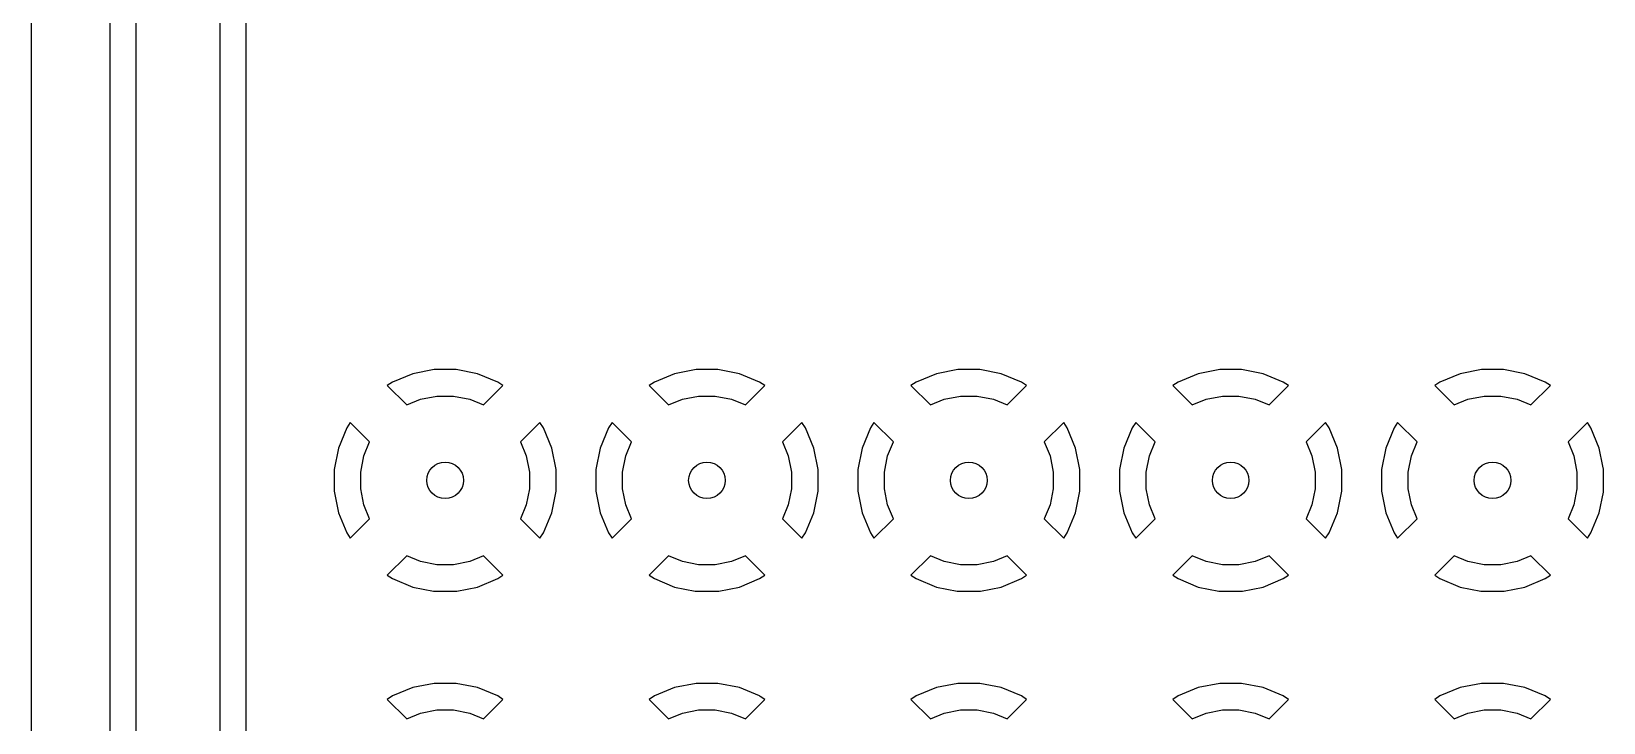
# Model space of a CAD drawing. Header units: inches. Extents: x 0.01 to 5.35, y 0.01 to 3.37.
# Drawn here: x 0.397 to 0.988, y 1.194 to 1.454 of the extents above; entities that cross this region are included whole.
import ezdxf

# ---------------------------------------------------------------- set-up
doc = ezdxf.new("R2010")
doc.units = ezdxf.units.IN
doc.header["$MEASUREMENT"] = 0
doc.layers.add('BLACK', color=250, linetype='CONTINUOUS')

msp = doc.modelspace()

# ---------------------------------------------------------------- linework, layer by layer
at = {"layer": 'BLACK', "linetype": 'CONTINUOUS'}
for p, q in [((0.39711, 0.73874), (0.39711, 2.23583)), ((0.42659, 2.23583), (0.42659, 1.12842)), ((0.43646, 1.13094), (0.43646, 2.23331)), ((0.46795, 2.22678), (0.46795, 1.13747)), ((0.47781, 1.28117), (0.47781, 1.49625)), ((0.54043, 1.3254), (0.53283, 1.32226)), ((0.54849, 1.32701), (0.54043, 1.3254)), ((0.54043, 1.3254), (0.54043, 1.3254)), ((0.55671, 1.32701), (0.54849, 1.32701)), ((0.54849, 1.32701), (0.54849, 1.32701)), ((0.56477, 1.3254), (0.55671, 1.32701)), ((0.55671, 1.32701), (0.55671, 1.32701)), ((0.57237, 1.32226), (0.56477, 1.3254)), ((0.56477, 1.3254), (0.56477, 1.3254)), ((0.56477, 1.3254), (0.56477, 1.3254)), ((0.56477, 1.3254), (0.56477, 1.3254)), ((0.63885, 1.3254), (0.63126, 1.32226)), ((0.64691, 1.32701), (0.63885, 1.3254)), ((0.63885, 1.3254), (0.63885, 1.3254)), ((0.65513, 1.32701), (0.64691, 1.32701)), ((0.64691, 1.32701), (0.64691, 1.32701)), ((0.6632, 1.3254), (0.65513, 1.32701)), ((0.65513, 1.32701), (0.65513, 1.32701)), ((0.67079, 1.32226), (0.6632, 1.3254)), ((0.6632, 1.3254), (0.6632, 1.3254)), ((0.6632, 1.3254), (0.6632, 1.3254)), ((0.6632, 1.3254), (0.6632, 1.3254)), ((0.73728, 1.3254), (0.72968, 1.32226)), ((0.74534, 1.32701), (0.73728, 1.3254)), ((0.73728, 1.3254), (0.73728, 1.3254)), ((0.75356, 1.32701), (0.74534, 1.32701)), ((0.74534, 1.32701), (0.74534, 1.32701)), ((0.76162, 1.3254), (0.75356, 1.32701)), ((0.75356, 1.32701), (0.75356, 1.32701)), ((0.76922, 1.32226), (0.76162, 1.3254)), ((0.76162, 1.3254), (0.76162, 1.3254)), ((0.76162, 1.3254), (0.76162, 1.3254)), ((0.76162, 1.3254), (0.76162, 1.3254)), ((0.8357, 1.3254), (0.82811, 1.32226)), ((0.84376, 1.32701), (0.8357, 1.3254)), ((0.8357, 1.3254), (0.8357, 1.3254)), ((0.85198, 1.32701), (0.84376, 1.32701)), ((0.84376, 1.32701), (0.84376, 1.32701)), ((0.86005, 1.3254), (0.85198, 1.32701)), ((0.85198, 1.32701), (0.85198, 1.32701)), ((0.86764, 1.32226), (0.86005, 1.3254)), ((0.86005, 1.3254), (0.86005, 1.3254)), ((0.86005, 1.3254), (0.86005, 1.3254)), ((0.86005, 1.3254), (0.86005, 1.3254)), ((0.93413, 1.3254), (0.92653, 1.32226)), ((0.94219, 1.32701), (0.93413, 1.3254)), ((0.93413, 1.3254), (0.93413, 1.3254)), ((0.95041, 1.32701), (0.94219, 1.32701)), ((0.94219, 1.32701), (0.94219, 1.32701)), ((0.95847, 1.3254), (0.95041, 1.32701)), ((0.95041, 1.32701), (0.95041, 1.32701)), ((0.96607, 1.32226), (0.95847, 1.3254)), ((0.95847, 1.3254), (0.95847, 1.3254)), ((0.95847, 1.3254), (0.95847, 1.3254)), ((0.95847, 1.3254), (0.95847, 1.3254)), ((0.53283, 1.32226), (0.53086, 1.32094)), ((0.53086, 1.32094), (0.53086, 1.32094)), ((0.53086, 1.32094), (0.53815, 1.31364)), ((0.53283, 1.32226), (0.53283, 1.32226)), ((0.56705, 1.31364), (0.57434, 1.32094)), ((0.57434, 1.32094), (0.57237, 1.32226)), ((0.57434, 1.32094), (0.57434, 1.32094)), ((0.63126, 1.32226), (0.62928, 1.32094)), ((0.62928, 1.32094), (0.62928, 1.32094)), ((0.62928, 1.32094), (0.62928, 1.32094)), ((0.62928, 1.32094), (0.63658, 1.31364)), ((0.63126, 1.32226), (0.63126, 1.32226)), ((0.66547, 1.31364), (0.67277, 1.32094)), ((0.67277, 1.32094), (0.67079, 1.32226)), ((0.67277, 1.32094), (0.67277, 1.32094)), ((0.72968, 1.32226), (0.72771, 1.32094)), ((0.72771, 1.32094), (0.72771, 1.32094)), ((0.72771, 1.32094), (0.72771, 1.32094)), ((0.72771, 1.32094), (0.735, 1.31364)), ((0.72968, 1.32226), (0.72968, 1.32226)), ((0.7639, 1.31364), (0.77119, 1.32094)), ((0.76962, 1.32199), (0.76922, 1.32226)), ((0.77119, 1.32094), (0.76962, 1.32199)), ((0.77119, 1.32094), (0.77119, 1.32094)), ((0.77119, 1.32094), (0.77119, 1.32094)), ((0.82811, 1.32226), (0.82613, 1.32094)), ((0.82613, 1.32094), (0.82613, 1.32094)), ((0.82613, 1.32094), (0.83343, 1.31364)), ((0.82811, 1.32226), (0.82811, 1.32226)), ((0.86232, 1.31364), (0.86962, 1.32094)), ((0.86962, 1.32094), (0.86764, 1.32226)), ((0.86962, 1.32094), (0.86962, 1.32094)), ((0.92653, 1.32226), (0.92456, 1.32094)), ((0.92456, 1.32094), (0.92456, 1.32094)), ((0.92456, 1.32094), (0.92456, 1.32094)), ((0.92456, 1.32094), (0.93185, 1.31364)), ((0.92653, 1.32226), (0.92653, 1.32226)), ((0.96075, 1.31364), (0.96804, 1.32094)), ((0.96804, 1.32094), (0.96607, 1.32226)), ((0.96804, 1.32094), (0.96804, 1.32094)), ((0.53815, 1.31364), (0.54334, 1.31579)), ((0.54334, 1.31579), (0.54947, 1.31701)), ((0.54947, 1.31701), (0.55572, 1.31701)), ((0.55572, 1.31701), (0.56186, 1.31579)), ((0.56186, 1.31579), (0.56705, 1.31364)), ((0.63658, 1.31364), (0.64177, 1.31579)), ((0.64177, 1.31579), (0.6479, 1.31701)), ((0.6479, 1.31701), (0.65415, 1.31701)), ((0.65415, 1.31701), (0.66028, 1.31579)), ((0.66028, 1.31579), (0.66547, 1.31364)), ((0.735, 1.31364), (0.74019, 1.31579)), ((0.74019, 1.31579), (0.74632, 1.31701)), ((0.74632, 1.31701), (0.75257, 1.31701)), ((0.75257, 1.31701), (0.75871, 1.31579)), ((0.75871, 1.31579), (0.7639, 1.31364)), ((0.83343, 1.31364), (0.83862, 1.31579)), ((0.83862, 1.31579), (0.84475, 1.31701)), ((0.84475, 1.31701), (0.851, 1.31701)), ((0.851, 1.31701), (0.85713, 1.31579)), ((0.85713, 1.31579), (0.86232, 1.31364)), ((0.93185, 1.31364), (0.93704, 1.31579)), ((0.93704, 1.31579), (0.94317, 1.31701)), ((0.94317, 1.31701), (0.94942, 1.31701)), ((0.94942, 1.31701), (0.95556, 1.31579)), ((0.95556, 1.31579), (0.96075, 1.31364)), ((0.51694, 1.30702), (0.51562, 1.30504)), ((0.52423, 1.29972), (0.51694, 1.30702)), ((0.51694, 1.30702), (0.51694, 1.30702)), ((0.58826, 1.30702), (0.58097, 1.29972)), ((0.58958, 1.30504), (0.58826, 1.30702)), ((0.58826, 1.30702), (0.58826, 1.30702)), ((0.61536, 1.30702), (0.61404, 1.30504)), ((0.62266, 1.29972), (0.61536, 1.30702)), ((0.61536, 1.30702), (0.61536, 1.30702)), ((0.68669, 1.30702), (0.67939, 1.29972)), ((0.68801, 1.30504), (0.68669, 1.30702)), ((0.71379, 1.30702), (0.71247, 1.30504)), ((0.72108, 1.29972), (0.71379, 1.30702)), ((0.71379, 1.30702), (0.71379, 1.30702)), ((0.78511, 1.30702), (0.77782, 1.29972)), ((0.78643, 1.30504), (0.78511, 1.30702)), ((0.78511, 1.30702), (0.78511, 1.30702)), ((0.81221, 1.30702), (0.81089, 1.30504)), ((0.81951, 1.29972), (0.81221, 1.30702)), ((0.81221, 1.30702), (0.81221, 1.30702)), ((0.88354, 1.30702), (0.87624, 1.29972)), ((0.88486, 1.30504), (0.88354, 1.30702)), ((0.88354, 1.30702), (0.88354, 1.30702)), ((0.91064, 1.30702), (0.90932, 1.30504)), ((0.91793, 1.29972), (0.91064, 1.30702)), ((0.91064, 1.30702), (0.91064, 1.30702)), ((0.98196, 1.30702), (0.97467, 1.29972)), ((0.98328, 1.30504), (0.98196, 1.30702)), ((0.98196, 1.30702), (0.98196, 1.30702)), ((0.51562, 1.30504), (0.51247, 1.29745)), ((0.51562, 1.30504), (0.51562, 1.30504)), ((0.59273, 1.29745), (0.58958, 1.30504)), ((0.58958, 1.30504), (0.58958, 1.30504)), ((0.58958, 1.30504), (0.58958, 1.30504)), ((0.61404, 1.30504), (0.61089, 1.29745)), ((0.61404, 1.30504), (0.61404, 1.30504)), ((0.69115, 1.29745), (0.68801, 1.30504)), ((0.68801, 1.30504), (0.68801, 1.30504)), ((0.68801, 1.30504), (0.68801, 1.30504)), ((0.71247, 1.30504), (0.70932, 1.29745)), ((0.71247, 1.30504), (0.71247, 1.30504)), ((0.78958, 1.29745), (0.78643, 1.30504)), ((0.78643, 1.30504), (0.78643, 1.30504)), ((0.78643, 1.30504), (0.78643, 1.30504)), ((0.81089, 1.30504), (0.80775, 1.29745)), ((0.81089, 1.30504), (0.81089, 1.30504)), ((0.888, 1.29745), (0.88486, 1.30504)), ((0.88486, 1.30504), (0.88486, 1.30504)), ((0.88486, 1.30504), (0.88486, 1.30504)), ((0.90932, 1.30504), (0.90617, 1.29745)), ((0.90932, 1.30504), (0.90932, 1.30504)), ((0.98643, 1.29745), (0.98328, 1.30504)), ((0.98328, 1.30504), (0.98328, 1.30504)), ((0.98328, 1.30504), (0.98328, 1.30504)), ((0.51247, 1.29745), (0.51087, 1.28939)), ((0.51247, 1.29745), (0.51247, 1.29745)), ((0.52086, 1.2884), (0.52208, 1.29453)), ((0.52208, 1.29453), (0.52423, 1.29972)), ((0.58097, 1.29972), (0.58312, 1.29453)), ((0.58312, 1.29453), (0.58433, 1.2884)), ((0.59433, 1.28939), (0.59273, 1.29745)), ((0.59273, 1.29745), (0.59273, 1.29745)), ((0.61089, 1.29745), (0.60929, 1.28939)), ((0.61089, 1.29745), (0.61089, 1.29745)), ((0.61929, 1.2884), (0.62051, 1.29453)), ((0.62051, 1.29453), (0.62266, 1.29972)), ((0.67939, 1.29972), (0.68154, 1.29453)), ((0.68154, 1.29453), (0.68276, 1.2884)), ((0.69276, 1.28939), (0.69115, 1.29745)), ((0.69115, 1.29745), (0.69115, 1.29745)), ((0.70932, 1.29745), (0.70772, 1.28939)), ((0.70932, 1.29745), (0.70932, 1.29745)), ((0.71771, 1.2884), (0.71893, 1.29453)), ((0.71893, 1.29453), (0.72108, 1.29972)), ((0.77782, 1.29972), (0.77997, 1.29453)), ((0.77997, 1.29453), (0.78119, 1.2884)), ((0.79118, 1.28939), (0.78958, 1.29745)), ((0.78958, 1.29745), (0.78958, 1.29745)), ((0.80775, 1.29745), (0.80614, 1.28939)), ((0.80775, 1.29745), (0.80775, 1.29745)), ((0.81614, 1.2884), (0.81736, 1.29453)), ((0.81736, 1.29453), (0.81951, 1.29972)), ((0.87624, 1.29972), (0.87839, 1.29453)), ((0.87839, 1.29453), (0.87961, 1.2884)), ((0.88961, 1.28939), (0.888, 1.29745)), ((0.888, 1.29745), (0.888, 1.29745)), ((0.90617, 1.29745), (0.90457, 1.28939)), ((0.90617, 1.29745), (0.90617, 1.29745)), ((0.91456, 1.2884), (0.91578, 1.29453)), ((0.91578, 1.29453), (0.91793, 1.29972)), ((0.97467, 1.29972), (0.97682, 1.29453)), ((0.97682, 1.29453), (0.97804, 1.2884)), ((0.98779, 1.29058), (0.98643, 1.29745)), ((0.98643, 1.29745), (0.98643, 1.29745)), ((0.51087, 1.28939), (0.51087, 1.28939)), ((0.51087, 1.28939), (0.51087, 1.28117)), ((0.52086, 1.28215), (0.52086, 1.2884)), ((0.58433, 1.2884), (0.58433, 1.28215)), ((0.59433, 1.28117), (0.59433, 1.28939)), ((0.59433, 1.28939), (0.59433, 1.28939)), ((0.60929, 1.28939), (0.60929, 1.28939)), ((0.60929, 1.28939), (0.60929, 1.28117)), ((0.61929, 1.28215), (0.61929, 1.2884)), ((0.68276, 1.2884), (0.68276, 1.28215)), ((0.69276, 1.28117), (0.69276, 1.28939)), ((0.69276, 1.28939), (0.69276, 1.28939)), ((0.70772, 1.28939), (0.70772, 1.28939)), ((0.70772, 1.28939), (0.70772, 1.28117)), ((0.71771, 1.28215), (0.71771, 1.2884)), ((0.78119, 1.2884), (0.78119, 1.28215)), ((0.79118, 1.28117), (0.79118, 1.28939)), ((0.79118, 1.28939), (0.79118, 1.28939)), ((0.80614, 1.28939), (0.80614, 1.28939)), ((0.80614, 1.28939), (0.80614, 1.28117)), ((0.81614, 1.28215), (0.81614, 1.2884)), ((0.87961, 1.2884), (0.87961, 1.28215)), ((0.88961, 1.28117), (0.88961, 1.28939)), ((0.88961, 1.28939), (0.88961, 1.28939)), ((0.90457, 1.28939), (0.90457, 1.28939)), ((0.90457, 1.28939), (0.90457, 1.28117)), ((0.91456, 1.28215), (0.91456, 1.2884)), ((0.97804, 1.2884), (0.97804, 1.28215)), ((0.98801, 1.2895), (0.98779, 1.29058)), ((0.98803, 1.28942), (0.98801, 1.2895)), ((0.98803, 1.28939), (0.98803, 1.28942)), ((0.98803, 1.28117), (0.98803, 1.28939)), ((0.47781, 1.14399), (0.47781, 1.28117)), ((0.51087, 1.28117), (0.51087, 1.28117)), ((0.51087, 1.28117), (0.51087, 1.28117)), ((0.51087, 1.28117), (0.51247, 1.2731)), ((0.52208, 1.27602), (0.52086, 1.28215)), ((0.58433, 1.28215), (0.58312, 1.27602)), ((0.59273, 1.2731), (0.59433, 1.28117)), ((0.59433, 1.28117), (0.59433, 1.28117)), ((0.59433, 1.28117), (0.59433, 1.28117)), ((0.60929, 1.28117), (0.60929, 1.28117)), ((0.60929, 1.28117), (0.60929, 1.28117)), ((0.60929, 1.28117), (0.61089, 1.2731)), ((0.62051, 1.27602), (0.61929, 1.28215)), ((0.68276, 1.28215), (0.68154, 1.27602)), ((0.69115, 1.2731), (0.69276, 1.28117)), ((0.69276, 1.28117), (0.69276, 1.28117)), ((0.69276, 1.28117), (0.69276, 1.28117)), ((0.70772, 1.28117), (0.70772, 1.28117)), ((0.70772, 1.28117), (0.70772, 1.28117)), ((0.70772, 1.28117), (0.70932, 1.2731)), ((0.71893, 1.27602), (0.71771, 1.28215)), ((0.78119, 1.28215), (0.77997, 1.27602)), ((0.78958, 1.2731), (0.79118, 1.28117)), ((0.79118, 1.28117), (0.79118, 1.28117)), ((0.79118, 1.28117), (0.79118, 1.28117)), ((0.80614, 1.28117), (0.80614, 1.28117)), ((0.80614, 1.28117), (0.80614, 1.28117)), ((0.80614, 1.28117), (0.80775, 1.2731)), ((0.81736, 1.27602), (0.81614, 1.28215)), ((0.87961, 1.28215), (0.87839, 1.27602)), ((0.888, 1.2731), (0.88961, 1.28117)), ((0.88961, 1.28117), (0.88961, 1.28117)), ((0.88961, 1.28117), (0.88961, 1.28117)), ((0.90457, 1.28117), (0.90457, 1.28117)), ((0.90457, 1.28117), (0.90457, 1.28117)), ((0.90457, 1.28117), (0.90617, 1.2731)), ((0.91578, 1.27602), (0.91456, 1.28215)), ((0.97804, 1.28215), (0.97682, 1.27602)), ((0.98643, 1.2731), (0.98797, 1.28086)), ((0.98797, 1.28086), (0.988, 1.28097)), ((0.988, 1.28097), (0.98803, 1.28117)), ((0.51247, 1.2731), (0.51247, 1.2731)), ((0.51247, 1.2731), (0.51247, 1.2731)), ((0.51247, 1.2731), (0.51562, 1.26551)), ((0.51694, 1.26353), (0.52423, 1.27083)), ((0.52423, 1.27083), (0.52208, 1.27602)), ((0.58312, 1.27602), (0.58097, 1.27083)), ((0.58097, 1.27083), (0.58826, 1.26353)), ((0.58958, 1.26551), (0.59273, 1.2731)), ((0.59273, 1.2731), (0.59273, 1.2731)), ((0.61089, 1.2731), (0.61089, 1.2731)), ((0.61089, 1.2731), (0.61089, 1.2731)), ((0.61089, 1.2731), (0.61404, 1.26551)), ((0.61536, 1.26353), (0.62266, 1.27083)), ((0.62266, 1.27083), (0.62051, 1.27602)), ((0.68154, 1.27602), (0.67939, 1.27083)), ((0.67939, 1.27083), (0.68669, 1.26353)), ((0.68801, 1.26551), (0.69115, 1.2731)), ((0.69115, 1.2731), (0.69115, 1.2731)), ((0.70932, 1.2731), (0.70932, 1.2731)), ((0.70932, 1.2731), (0.70932, 1.2731)), ((0.70932, 1.2731), (0.71247, 1.26551)), ((0.71379, 1.26353), (0.72108, 1.27083)), ((0.72108, 1.27083), (0.71893, 1.27602)), ((0.77997, 1.27602), (0.77782, 1.27083)), ((0.77782, 1.27083), (0.78511, 1.26353)), ((0.78643, 1.26551), (0.78958, 1.2731)), ((0.78958, 1.2731), (0.78958, 1.2731)), ((0.80775, 1.2731), (0.80775, 1.2731)), ((0.80775, 1.2731), (0.80775, 1.2731)), ((0.80775, 1.2731), (0.81089, 1.26551)), ((0.81221, 1.26353), (0.81951, 1.27083)), ((0.81951, 1.27083), (0.81736, 1.27602)), ((0.87839, 1.27602), (0.87624, 1.27083)), ((0.87624, 1.27083), (0.88354, 1.26353)), ((0.88486, 1.26551), (0.888, 1.2731)), ((0.888, 1.2731), (0.888, 1.2731)), ((0.90617, 1.2731), (0.90617, 1.2731)), ((0.90617, 1.2731), (0.90617, 1.2731)), ((0.90617, 1.2731), (0.90932, 1.26551)), ((0.91064, 1.26353), (0.91793, 1.27083)), ((0.91793, 1.27083), (0.91578, 1.27602)), ((0.97682, 1.27602), (0.97467, 1.27083)), ((0.97467, 1.27083), (0.98196, 1.26353)), ((0.98328, 1.26551), (0.98643, 1.2731)), ((0.98643, 1.2731), (0.98643, 1.2731)), ((0.51562, 1.26551), (0.51694, 1.26353)), ((0.58826, 1.26353), (0.58958, 1.26551)), ((0.61404, 1.26551), (0.61536, 1.26353)), ((0.68669, 1.26353), (0.68801, 1.26551)), ((0.71247, 1.26551), (0.71379, 1.26353)), ((0.78511, 1.26353), (0.78643, 1.26551)), ((0.81089, 1.26551), (0.81221, 1.26353)), ((0.88354, 1.26353), (0.88486, 1.26551)), ((0.90932, 1.26551), (0.91064, 1.26353)), ((0.98196, 1.26353), (0.98328, 1.26551)), ((0.51694, 1.26353), (0.51694, 1.26353)), ((0.58826, 1.26353), (0.58826, 1.26353)), ((0.58826, 1.26353), (0.58826, 1.26353)), ((0.61536, 1.26353), (0.61536, 1.26353)), ((0.68669, 1.26353), (0.68669, 1.26353)), ((0.68669, 1.26353), (0.68669, 1.26353)), ((0.71379, 1.26353), (0.71379, 1.26353)), ((0.78511, 1.26353), (0.78511, 1.26353)), ((0.78511, 1.26353), (0.78511, 1.26353)), ((0.81221, 1.26353), (0.81221, 1.26353)), ((0.88354, 1.26353), (0.88354, 1.26353)), ((0.88354, 1.26353), (0.88354, 1.26353)), ((0.91064, 1.26353), (0.91064, 1.26353)), ((0.98196, 1.26353), (0.98196, 1.26353)), ((0.98196, 1.26353), (0.98196, 1.26353)), ((0.53815, 1.25691), (0.53086, 1.24961)), ((0.54334, 1.25476), (0.53815, 1.25691)), ((0.54947, 1.25354), (0.54334, 1.25476)), ((0.55572, 1.25354), (0.54947, 1.25354)), ((0.56186, 1.25476), (0.55572, 1.25354)), ((0.56705, 1.25691), (0.56186, 1.25476)), ((0.57434, 1.24961), (0.56705, 1.25691)), ((0.63658, 1.25691), (0.62928, 1.24961)), ((0.64177, 1.25476), (0.63658, 1.25691)), ((0.6479, 1.25354), (0.64177, 1.25476)), ((0.65415, 1.25354), (0.6479, 1.25354)), ((0.66028, 1.25476), (0.65415, 1.25354)), ((0.66547, 1.25691), (0.66028, 1.25476)), ((0.67277, 1.24961), (0.66547, 1.25691)), ((0.735, 1.25691), (0.72771, 1.24961)), ((0.74019, 1.25476), (0.735, 1.25691)), ((0.74632, 1.25354), (0.74019, 1.25476)), ((0.75257, 1.25354), (0.74632, 1.25354)), ((0.75871, 1.25476), (0.75257, 1.25354)), ((0.7639, 1.25691), (0.75871, 1.25476)), ((0.77119, 1.24961), (0.7639, 1.25691)), ((0.83343, 1.25691), (0.82613, 1.24961)), ((0.83862, 1.25476), (0.83343, 1.25691)), ((0.84475, 1.25354), (0.83862, 1.25476)), ((0.851, 1.25354), (0.84475, 1.25354)), ((0.85713, 1.25476), (0.851, 1.25354)), ((0.86232, 1.25691), (0.85713, 1.25476)), ((0.86962, 1.24961), (0.86232, 1.25691)), ((0.93185, 1.25691), (0.92456, 1.24961)), ((0.93704, 1.25476), (0.93185, 1.25691)), ((0.94317, 1.25354), (0.93704, 1.25476)), ((0.94942, 1.25354), (0.94317, 1.25354)), ((0.95556, 1.25476), (0.94942, 1.25354)), ((0.96075, 1.25691), (0.95556, 1.25476)), ((0.96804, 1.24961), (0.96075, 1.25691)), ((0.53086, 1.24961), (0.53086, 1.24961)), ((0.53086, 1.24961), (0.53086, 1.24961)), ((0.53086, 1.24961), (0.53283, 1.24829)), ((0.53283, 1.24829), (0.54043, 1.24515)), ((0.56477, 1.24515), (0.57237, 1.24829)), ((0.57237, 1.24829), (0.57434, 1.24961)), ((0.57434, 1.24961), (0.57434, 1.24961)), ((0.57434, 1.24961), (0.57434, 1.24961)), ((0.62928, 1.24961), (0.62928, 1.24961)), ((0.62928, 1.24961), (0.62928, 1.24961)), ((0.62928, 1.24961), (0.63126, 1.24829)), ((0.63126, 1.24829), (0.63885, 1.24515)), ((0.6632, 1.24515), (0.67079, 1.24829)), ((0.67079, 1.24829), (0.67277, 1.24961)), ((0.67277, 1.24961), (0.67277, 1.24961)), ((0.67277, 1.24961), (0.67277, 1.24961)), ((0.72771, 1.24961), (0.72771, 1.24961)), ((0.72771, 1.24961), (0.72771, 1.24961)), ((0.72771, 1.24961), (0.72968, 1.24829)), ((0.72968, 1.24829), (0.73728, 1.24515)), ((0.76162, 1.24515), (0.76922, 1.24829)), ((0.76922, 1.24829), (0.77119, 1.24961)), ((0.77119, 1.24961), (0.77119, 1.24961)), ((0.77119, 1.24961), (0.77119, 1.24961)), ((0.82613, 1.24961), (0.82613, 1.24961)), ((0.82613, 1.24961), (0.82613, 1.24961)), ((0.82613, 1.24961), (0.82811, 1.24829)), ((0.82811, 1.24829), (0.8357, 1.24515)), ((0.86005, 1.24515), (0.86764, 1.24829)), ((0.86764, 1.24829), (0.86962, 1.24961)), ((0.86962, 1.24961), (0.86962, 1.24961)), ((0.86962, 1.24961), (0.86962, 1.24961)), ((0.92456, 1.24961), (0.92456, 1.24961)), ((0.92456, 1.24961), (0.92456, 1.24961)), ((0.92456, 1.24961), (0.92653, 1.24829)), ((0.92653, 1.24829), (0.93413, 1.24515)), ((0.95847, 1.24515), (0.96607, 1.24829)), ((0.96607, 1.24829), (0.96804, 1.24961)), ((0.96804, 1.24961), (0.96804, 1.24961)), ((0.96804, 1.24961), (0.96804, 1.24961)), ((0.54043, 1.24515), (0.54043, 1.24515)), ((0.54043, 1.24515), (0.54819, 1.2436)), ((0.54819, 1.2436), (0.54837, 1.24357)), ((0.54837, 1.24357), (0.54846, 1.24355)), ((0.54846, 1.24355), (0.54849, 1.24354)), ((0.54849, 1.24354), (0.55671, 1.24354)), ((0.55671, 1.24354), (0.5569, 1.24357)), ((0.55671, 1.24354), (0.55671, 1.24354)), ((0.5569, 1.24357), (0.55701, 1.2436)), ((0.55701, 1.2436), (0.56477, 1.24515)), ((0.56477, 1.24515), (0.56477, 1.24515)), ((0.63885, 1.24515), (0.63885, 1.24515)), ((0.63885, 1.24515), (0.64661, 1.2436)), ((0.64661, 1.2436), (0.6468, 1.24357)), ((0.6468, 1.24357), (0.64688, 1.24355)), ((0.64688, 1.24355), (0.64691, 1.24354)), ((0.64691, 1.24354), (0.65513, 1.24354)), ((0.65513, 1.24354), (0.65533, 1.24357)), ((0.65513, 1.24354), (0.65513, 1.24354)), ((0.65533, 1.24357), (0.65543, 1.2436)), ((0.65543, 1.2436), (0.6632, 1.24515)), ((0.6632, 1.24515), (0.6632, 1.24515)), ((0.73728, 1.24515), (0.73728, 1.24515)), ((0.73728, 1.24515), (0.74504, 1.2436)), ((0.74504, 1.2436), (0.74522, 1.24357)), ((0.74522, 1.24357), (0.74531, 1.24355)), ((0.74531, 1.24355), (0.74534, 1.24354)), ((0.74534, 1.24354), (0.75356, 1.24354)), ((0.75356, 1.24354), (0.75375, 1.24357)), ((0.75356, 1.24354), (0.75356, 1.24354)), ((0.75375, 1.24357), (0.75386, 1.2436)), ((0.75386, 1.2436), (0.76162, 1.24515)), ((0.76162, 1.24515), (0.76162, 1.24515)), ((0.8357, 1.24515), (0.8357, 1.24515)), ((0.8357, 1.24515), (0.84346, 1.2436)), ((0.84346, 1.2436), (0.84365, 1.24357)), ((0.84365, 1.24357), (0.84373, 1.24355)), ((0.84373, 1.24355), (0.84376, 1.24354)), ((0.84376, 1.24354), (0.85198, 1.24354)), ((0.85198, 1.24354), (0.85218, 1.24357)), ((0.85198, 1.24354), (0.85198, 1.24354)), ((0.85218, 1.24357), (0.85229, 1.2436)), ((0.85229, 1.2436), (0.86005, 1.24515)), ((0.86005, 1.24515), (0.86005, 1.24515)), ((0.93413, 1.24515), (0.93413, 1.24515)), ((0.93413, 1.24515), (0.94189, 1.2436)), ((0.94189, 1.2436), (0.94207, 1.24357)), ((0.94207, 1.24357), (0.94216, 1.24355)), ((0.94216, 1.24355), (0.94219, 1.24354)), ((0.94219, 1.24354), (0.95041, 1.24354)), ((0.95041, 1.24354), (0.9506, 1.24357)), ((0.95041, 1.24354), (0.95041, 1.24354)), ((0.9506, 1.24357), (0.95071, 1.2436)), ((0.95071, 1.2436), (0.95847, 1.24515)), ((0.95847, 1.24515), (0.95847, 1.24515)), ((0.54043, 1.20729), (0.53283, 1.20415)), ((0.54849, 1.2089), (0.54043, 1.20729)), ((0.54043, 1.20729), (0.54043, 1.20729)), ((0.55671, 1.2089), (0.54849, 1.2089)), ((0.54849, 1.2089), (0.54849, 1.2089)), ((0.56477, 1.20729), (0.55671, 1.2089)), ((0.55671, 1.2089), (0.55671, 1.2089)), ((0.57237, 1.20415), (0.56477, 1.20729)), ((0.56477, 1.20729), (0.56477, 1.20729)), ((0.56477, 1.20729), (0.56477, 1.20729)), ((0.56477, 1.20729), (0.56477, 1.20729)), ((0.63885, 1.20729), (0.63126, 1.20415)), ((0.64691, 1.2089), (0.63885, 1.20729)), ((0.63885, 1.20729), (0.63885, 1.20729)), ((0.65513, 1.2089), (0.64691, 1.2089)), ((0.64691, 1.2089), (0.64691, 1.2089)), ((0.6632, 1.20729), (0.65513, 1.2089)), ((0.65513, 1.2089), (0.65513, 1.2089)), ((0.67079, 1.20415), (0.6632, 1.20729)), ((0.6632, 1.20729), (0.6632, 1.20729)), ((0.6632, 1.20729), (0.6632, 1.20729)), ((0.6632, 1.20729), (0.6632, 1.20729)), ((0.73728, 1.20729), (0.72968, 1.20415)), ((0.74534, 1.2089), (0.73728, 1.20729)), ((0.73728, 1.20729), (0.73728, 1.20729)), ((0.75356, 1.2089), (0.74534, 1.2089)), ((0.74534, 1.2089), (0.74534, 1.2089)), ((0.76162, 1.20729), (0.75356, 1.2089)), ((0.75356, 1.2089), (0.75356, 1.2089)), ((0.76922, 1.20415), (0.76162, 1.20729)), ((0.76162, 1.20729), (0.76162, 1.20729)), ((0.76162, 1.20729), (0.76162, 1.20729)), ((0.76162, 1.20729), (0.76162, 1.20729)), ((0.8357, 1.20729), (0.82811, 1.20415)), ((0.84376, 1.2089), (0.8357, 1.20729)), ((0.8357, 1.20729), (0.8357, 1.20729)), ((0.85198, 1.2089), (0.84376, 1.2089)), ((0.84376, 1.2089), (0.84376, 1.2089)), ((0.86005, 1.20729), (0.85198, 1.2089)), ((0.85198, 1.2089), (0.85198, 1.2089)), ((0.86764, 1.20415), (0.86005, 1.20729)), ((0.86005, 1.20729), (0.86005, 1.20729)), ((0.86005, 1.20729), (0.86005, 1.20729)), ((0.86005, 1.20729), (0.86005, 1.20729)), ((0.93413, 1.20729), (0.92653, 1.20415)), ((0.94219, 1.2089), (0.93413, 1.20729)), ((0.93413, 1.20729), (0.93413, 1.20729)), ((0.95041, 1.2089), (0.94219, 1.2089)), ((0.94219, 1.2089), (0.94219, 1.2089)), ((0.95847, 1.20729), (0.95041, 1.2089)), ((0.95041, 1.2089), (0.95041, 1.2089)), ((0.96607, 1.20415), (0.95847, 1.20729)), ((0.95847, 1.20729), (0.95847, 1.20729)), ((0.95847, 1.20729), (0.95847, 1.20729)), ((0.95847, 1.20729), (0.95847, 1.20729)), ((0.53283, 1.20415), (0.53086, 1.20283)), ((0.53086, 1.20283), (0.53086, 1.20283)), ((0.53086, 1.20283), (0.53815, 1.19553)), ((0.53283, 1.20415), (0.53283, 1.20415)), ((0.56705, 1.19553), (0.57434, 1.20283)), ((0.57434, 1.20283), (0.57237, 1.20415)), ((0.57434, 1.20283), (0.57434, 1.20283)), ((0.63126, 1.20415), (0.62928, 1.20283)), ((0.62928, 1.20283), (0.62928, 1.20283)), ((0.62928, 1.20283), (0.63658, 1.19553)), ((0.63126, 1.20415), (0.63126, 1.20415)), ((0.66547, 1.19553), (0.67277, 1.20283)), ((0.671, 1.20401), (0.67079, 1.20415)), ((0.67277, 1.20283), (0.671, 1.20401)), ((0.67277, 1.20283), (0.67277, 1.20283)), ((0.67277, 1.20283), (0.67277, 1.20283)), ((0.72968, 1.20415), (0.72771, 1.20283)), ((0.72771, 1.20283), (0.72771, 1.20283)), ((0.72771, 1.20283), (0.72771, 1.20283)), ((0.72771, 1.20283), (0.735, 1.19553)), ((0.72968, 1.20415), (0.72968, 1.20415)), ((0.7639, 1.19553), (0.77119, 1.20283)), ((0.77119, 1.20283), (0.76922, 1.20415)), ((0.77119, 1.20283), (0.77119, 1.20283)), ((0.82811, 1.20415), (0.82613, 1.20283)), ((0.82613, 1.20283), (0.82613, 1.20283)), ((0.82613, 1.20283), (0.83343, 1.19553)), ((0.82811, 1.20415), (0.82811, 1.20415)), ((0.86232, 1.19553), (0.86962, 1.20283)), ((0.86962, 1.20283), (0.86764, 1.20415)), ((0.86962, 1.20283), (0.86962, 1.20283)), ((0.92653, 1.20415), (0.92456, 1.20283)), ((0.92456, 1.20283), (0.92456, 1.20283)), ((0.92456, 1.20283), (0.93185, 1.19553)), ((0.92653, 1.20415), (0.92653, 1.20415)), ((0.96075, 1.19553), (0.96804, 1.20283)), ((0.96804, 1.20283), (0.96607, 1.20415)), ((0.96804, 1.20283), (0.96804, 1.20283)), ((0.53815, 1.19553), (0.54334, 1.19768)), ((0.54334, 1.19768), (0.54947, 1.1989)), ((0.54947, 1.1989), (0.55572, 1.1989)), ((0.55572, 1.1989), (0.56186, 1.19768)), ((0.56186, 1.19768), (0.56705, 1.19553)), ((0.63658, 1.19553), (0.64177, 1.19768)), ((0.64177, 1.19768), (0.6479, 1.1989)), ((0.6479, 1.1989), (0.65415, 1.1989)), ((0.65415, 1.1989), (0.66028, 1.19768)), ((0.66028, 1.19768), (0.66547, 1.19553)), ((0.735, 1.19553), (0.74019, 1.19768)), ((0.74019, 1.19768), (0.74632, 1.1989)), ((0.74632, 1.1989), (0.75257, 1.1989)), ((0.75257, 1.1989), (0.75871, 1.19768)), ((0.75871, 1.19768), (0.7639, 1.19553)), ((0.83343, 1.19553), (0.83862, 1.19768)), ((0.83862, 1.19768), (0.84475, 1.1989)), ((0.84475, 1.1989), (0.851, 1.1989)), ((0.851, 1.1989), (0.85713, 1.19768)), ((0.85713, 1.19768), (0.86232, 1.19553)), ((0.93185, 1.19553), (0.93704, 1.19768)), ((0.93704, 1.19768), (0.94317, 1.1989)), ((0.94317, 1.1989), (0.94942, 1.1989)), ((0.94942, 1.1989), (0.95556, 1.19768)), ((0.95556, 1.19768), (0.96075, 1.19553))]:
    msp.add_line(p, q, dxfattribs=at)
at = {"layer": 'BLACK'}
for centre in [(0.5526, 1.28528), (0.65102, 1.28528), (0.74945, 1.28528), (0.84787, 1.28528), (0.9463, 1.28528)]:
    msp.add_circle(centre, 0.00689, dxfattribs=at)
at = {"layer": 'WHITE'}
for centre in [(0.5526, 1.28528), (0.65102, 1.28528), (0.74945, 1.28528), (0.84787, 1.28528), (0.9463, 1.28528)]:
    msp.add_circle(centre, 0.00689, dxfattribs=at)

doc.saveas('drawing.dxf')
